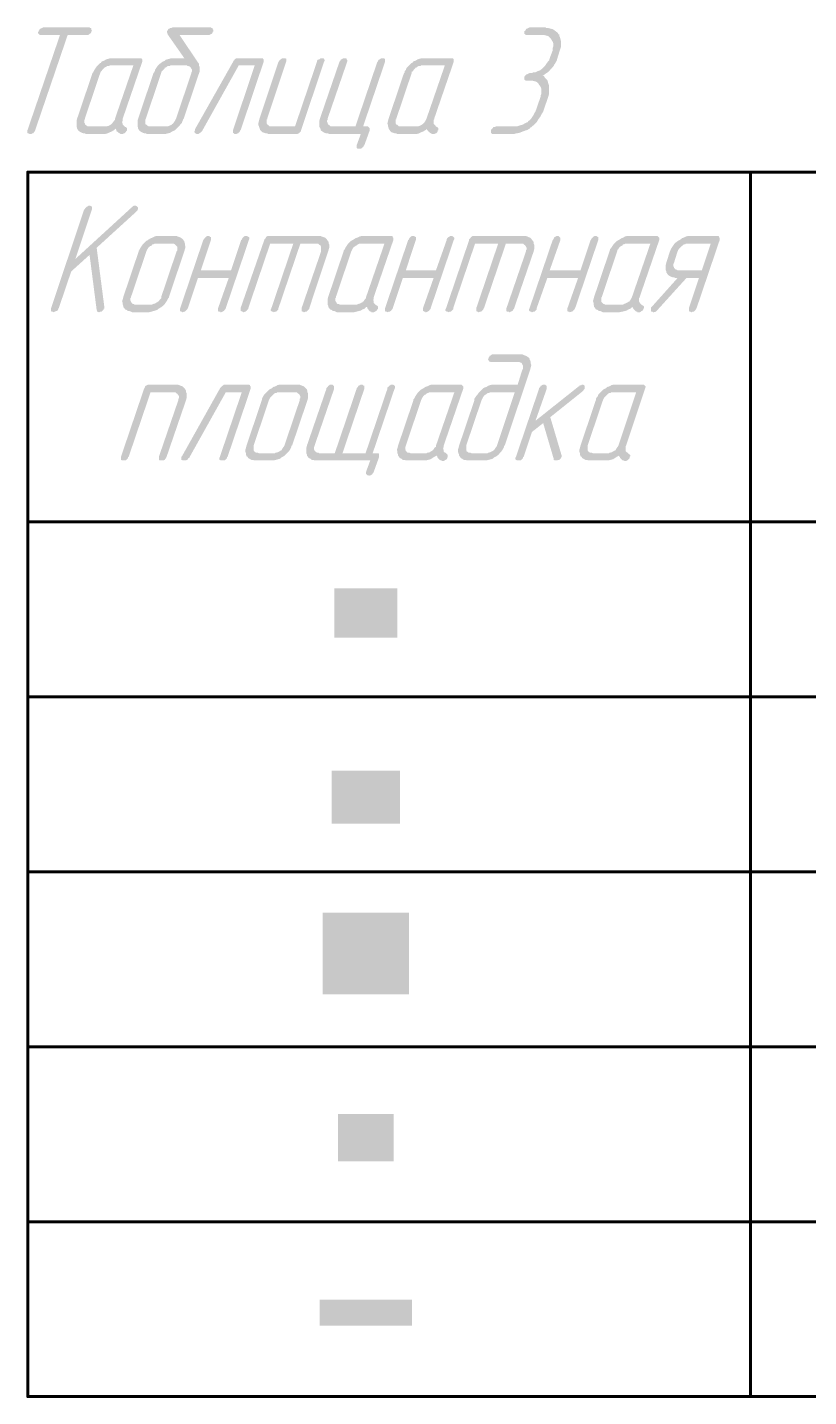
# Model space of a CAD drawing. Extents: x 260 to 1101, y 70 to 664.
# Drawn here: x 658.3 to 691.8, y 256.5 to 315.2 of the extents above; entities that cross this region are included whole.
import ezdxf

# ---------------------------------------------------------------- set-up
doc = ezdxf.new("R2010")
doc.units = 0
doc.header["$MEASUREMENT"] = 0
doc.layers.add('PDF _Геометрия', color=7, linetype='CONTINUOUS')
doc.layers.add('PDF _Сплошная заливка', color=7, linetype='CONTINUOUS')

msp = doc.modelspace()

# ---------------------------------------------------------------- hatches: boundary and pattern name
at = {"layer": 'PDF _Сплошная заливка', "transparency": 33554559}
for points in [[(660.971, 315.196), (660.996, 315.196), (661.022, 315.17), (661.022, 315.145), (661.022, 315.119), (661.047, 315.094), (661.022, 315.043), (661.022, 315.043), (661.022, 315.018), (660.996, 314.967), (660.946, 314.942), (660.946, 314.942), (660.92, 314.916), (660.87, 314.891), (660.819, 314.891), (660.006, 314.891), (658.61, 310.801), (658.61, 310.801), (658.584, 310.751), (658.559, 310.725), (658.533, 310.674), (658.508, 310.674), (658.483, 310.674), (658.457, 310.649), (658.407, 310.649), (658.381, 310.649), (658.381, 310.649), (658.33, 310.674), (658.305, 310.674), (658.28, 310.7), (658.28, 310.725), (658.28, 310.751), (658.28, 310.801), (659.676, 314.891), (658.838, 314.891), (658.813, 314.891), (658.787, 314.916), (658.762, 314.942), (658.762, 314.942), (658.737, 314.967), (658.737, 315.018), (658.762, 315.043), (658.762, 315.069), (658.762, 315.069), (658.787, 315.094), (658.813, 315.145), (658.838, 315.17), (658.864, 315.17), (658.914, 315.196), (658.965, 315.221), (660.946, 315.221)], [(680.522, 315.196), (680.598, 315.196), (680.7, 315.17), (680.802, 315.145), (680.878, 315.094), (680.979, 315.018), (681.03, 314.967), (681.055, 314.916), (681.081, 314.916), (681.081, 314.865), (681.106, 314.815), (681.132, 314.738), (681.157, 314.637), (681.157, 314.51), (681.157, 314.383), (681.132, 314.307), (681.106, 314.23), (681.005, 313.9), (680.979, 313.799), (680.954, 313.748), (680.903, 313.672), (680.903, 313.672), (680.903, 313.646), (680.878, 313.646), (680.878, 313.621), (680.827, 313.545), (680.776, 313.494), (680.751, 313.468), (680.751, 313.443), (680.7, 313.418), (680.675, 313.367), (680.624, 313.316), (680.548, 313.265), (680.471, 313.214), (680.37, 313.138), (680.395, 313.138), (680.421, 313.138), (680.446, 313.113), (680.471, 313.062), (680.522, 313.011), (680.573, 312.96), (680.598, 312.884), (680.624, 312.783), (680.624, 312.783), (680.649, 312.757), (680.649, 312.706), (680.649, 312.63), (680.649, 312.554), (680.649, 312.478), (680.649, 312.376), (680.624, 312.275), (680.395, 311.614), (680.395, 311.614), (680.395, 311.614), (680.37, 311.589), (680.37, 311.563), (680.319, 311.487), (680.268, 311.386), (680.192, 311.284), (680.116, 311.157), (679.989, 311.03), (679.862, 310.928), (679.862, 310.928), (679.837, 310.928), (679.837, 310.903), (679.811, 310.878), (679.761, 310.852), (679.735, 310.827), (679.634, 310.801), (679.507, 310.751), (679.38, 310.7), (679.227, 310.674), (679.151, 310.649), (679.075, 310.649), (678.262, 310.649), (678.212, 310.649), (678.186, 310.674), (678.161, 310.7), (678.161, 310.7), (678.161, 310.725), (678.161, 310.776), (678.161, 310.801), (678.161, 310.827), (678.161, 310.827), (678.186, 310.852), (678.237, 310.903), (678.237, 310.928), (678.262, 310.954), (678.313, 310.954), (678.389, 310.979), (679.227, 310.979), (679.278, 310.979), (679.354, 311.005), (679.43, 311.03), (679.532, 311.055), (679.608, 311.106), (679.71, 311.157), (679.735, 311.157), (679.761, 311.208), (679.811, 311.233), (679.862, 311.284), (679.913, 311.36), (679.964, 311.436), (680.014, 311.538), (680.065, 311.614), (680.294, 312.275), (680.294, 312.3), (680.294, 312.325), (680.319, 312.376), (680.319, 312.427), (680.319, 312.503), (680.319, 312.579), (680.294, 312.656), (680.243, 312.732), (680.243, 312.732), (680.218, 312.757), (680.192, 312.808), (680.167, 312.833), (680.116, 312.884), (680.04, 312.91), (679.938, 312.935), (679.862, 312.935), (679.684, 312.935), (679.659, 312.935), (679.608, 312.96), (679.583, 312.986), (679.583, 312.986), (679.583, 313.011), (679.583, 313.037), (679.583, 313.087), (679.583, 313.113), (679.608, 313.113), (679.608, 313.138), (679.659, 313.189), (679.684, 313.214), (679.71, 313.214), (679.761, 313.24), (679.811, 313.265), (679.837, 313.265), (679.913, 313.265), (679.964, 313.291), (680.065, 313.291), (680.141, 313.341), (680.243, 313.367), (680.345, 313.443), (680.345, 313.443), (680.37, 313.468), (680.421, 313.519), (680.471, 313.57), (680.522, 313.646), (680.573, 313.722), (680.649, 313.799), (680.675, 313.9), (680.802, 314.23), (680.802, 314.256), (680.802, 314.281), (680.802, 314.332), (680.827, 314.408), (680.827, 314.459), (680.827, 314.535), (680.802, 314.611), (680.751, 314.688), (680.751, 314.713), (680.725, 314.738), (680.7, 314.764), (680.675, 314.789), (680.624, 314.84), (680.548, 314.865), (680.446, 314.891), (680.37, 314.891), (679.684, 314.891), (679.659, 314.891), (679.634, 314.916), (679.608, 314.942), (679.583, 314.942), (679.583, 314.967), (679.583, 315.018), (679.583, 315.043), (679.583, 315.069), (679.608, 315.069), (679.634, 315.094), (679.659, 315.145), (679.684, 315.17), (679.71, 315.17), (679.761, 315.196), (679.811, 315.221), (680.497, 315.221)], [(668.36, 313.9), (668.385, 313.9), (668.385, 313.875), (668.411, 313.849), (668.411, 313.799), (668.411, 313.748), (667.42, 310.801), (667.395, 310.801), (667.395, 310.776), (667.37, 310.725), (667.319, 310.7), (667.319, 310.674), (667.293, 310.674), (667.243, 310.649), (667.192, 310.649), (667.192, 310.649), (667.167, 310.649), (667.141, 310.674), (667.09, 310.7), (667.09, 310.7), (667.09, 310.725), (667.09, 310.751), (667.09, 310.801), (668.03, 313.595), (667.344, 313.595), (665.77, 310.776), (665.77, 310.776), (665.745, 310.751), (665.719, 310.725), (665.643, 310.674), (665.618, 310.649), (665.567, 310.649), (665.567, 310.649), (665.541, 310.649), (665.491, 310.674), (665.465, 310.7), (665.465, 310.7), (665.44, 310.725), (665.44, 310.751), (665.465, 310.801), (665.465, 310.852), (667.116, 313.773), (667.116, 313.799), (667.141, 313.799), (667.167, 313.849), (667.243, 313.9), (667.268, 313.9), (667.319, 313.9), (668.334, 313.9)], [(670.924, 313.9), (670.975, 313.9), (671.001, 313.875), (671.001, 313.849), (671.026, 313.824), (671.026, 313.799), (671.001, 313.748), (670.01, 310.801), (670.01, 310.801), (670.01, 310.776), (669.985, 310.751), (669.96, 310.725), (669.934, 310.7), (669.909, 310.674), (669.858, 310.649), (669.782, 310.649), (668.614, 310.649), (668.563, 310.674), (668.512, 310.674), (668.436, 310.7), (668.36, 310.725), (668.309, 310.776), (668.258, 310.827), (668.258, 310.852), (668.233, 310.878), (668.233, 310.903), (668.208, 310.979), (668.182, 311.03), (668.182, 311.106), (668.208, 311.208), (668.233, 311.309), (669.045, 313.748), (669.071, 313.748), (669.071, 313.773), (669.096, 313.824), (669.147, 313.849), (669.147, 313.849), (669.172, 313.875), (669.223, 313.9), (669.274, 313.9), (669.274, 313.9), (669.299, 313.9), (669.325, 313.9), (669.376, 313.875), (669.376, 313.849), (669.376, 313.824), (669.376, 313.799), (669.376, 313.748), (668.563, 311.309), (668.563, 311.284), (668.538, 311.284), (668.538, 311.259), (668.538, 311.233), (668.538, 311.182), (668.538, 311.132), (668.538, 311.106), (668.563, 311.055), (668.563, 311.055), (668.588, 311.055), (668.614, 311.03), (668.639, 311.005), (668.665, 310.979), (668.715, 310.979), (668.766, 310.979), (669.756, 310.979), (670.696, 313.748), (670.696, 313.748), (670.696, 313.773), (670.721, 313.824), (670.772, 313.849), (670.797, 313.849), (670.823, 313.875), (670.848, 313.9), (670.899, 313.9)], [(673.54, 313.9), (673.565, 313.9), (673.59, 313.875), (673.616, 313.849), (673.616, 313.824), (673.616, 313.799), (673.616, 313.748), (672.676, 310.979), (672.854, 310.979), (672.88, 310.979), (672.905, 310.954), (672.93, 310.928), (672.956, 310.903), (672.956, 310.852), (672.956, 310.801), (672.727, 310.166), (672.727, 310.166), (672.702, 310.141), (672.676, 310.09), (672.626, 310.065), (672.626, 310.039), (672.6, 310.039), (672.549, 310.014), (672.499, 310.014), (672.499, 310.014), (672.473, 310.014), (672.448, 310.014), (672.422, 310.039), (672.397, 310.065), (672.397, 310.09), (672.397, 310.116), (672.397, 310.166), (672.575, 310.649), (671.204, 310.649), (671.178, 310.674), (671.102, 310.674), (671.026, 310.7), (670.975, 310.725), (670.899, 310.776), (670.848, 310.827), (670.848, 310.852), (670.848, 310.878), (670.823, 310.903), (670.797, 310.979), (670.797, 311.03), (670.797, 311.106), (670.797, 311.208), (670.823, 311.309), (671.661, 313.748), (671.661, 313.748), (671.686, 313.773), (671.711, 313.824), (671.737, 313.849), (671.762, 313.849), (671.788, 313.875), (671.838, 313.9), (671.864, 313.9), (671.889, 313.9), (671.915, 313.9), (671.94, 313.9), (671.965, 313.875), (671.965, 313.849), (671.991, 313.824), (671.991, 313.799), (671.991, 313.748), (671.153, 311.309), (671.153, 311.284), (671.153, 311.284), (671.153, 311.259), (671.127, 311.233), (671.127, 311.182), (671.153, 311.132), (671.153, 311.106), (671.178, 311.055), (671.178, 311.055), (671.178, 311.055), (671.229, 311.03), (671.254, 311.005), (671.28, 310.979), (671.331, 310.979), (671.356, 310.979), (672.346, 310.979), (673.286, 313.748), (673.311, 313.748), (673.311, 313.773), (673.337, 313.824), (673.387, 313.849), (673.387, 313.849), (673.413, 313.875), (673.464, 313.9), (673.514, 313.9), (673.514, 313.9)], [(662.926, 307.576), (662.977, 307.55), (663.002, 307.525), (663.002, 307.525), (663.028, 307.499), (663.028, 307.449), (663.002, 307.398), (663.002, 307.398), (663.002, 307.372), (662.977, 307.347), (662.952, 307.322), (661.25, 305.772), (661.58, 303.232), (661.58, 303.207), (661.58, 303.181), (661.58, 303.156), (661.555, 303.156), (661.555, 303.131), (661.53, 303.105), (661.479, 303.054), (661.479, 303.054), (661.454, 303.029), (661.403, 303.029), (661.352, 303.004), (661.276, 303.029), (661.25, 303.105), (660.946, 305.467), (660.159, 304.756), (659.625, 303.181), (659.6, 303.156), (659.6, 303.131), (659.575, 303.08), (659.524, 303.054), (659.498, 303.054), (659.473, 303.029), (659.448, 303.029), (659.397, 303.004), (659.397, 303.004), (659.371, 303.029), (659.346, 303.029), (659.295, 303.054), (659.295, 303.054), (659.295, 303.08), (659.295, 303.131), (659.295, 303.181), (660.717, 307.423), (660.743, 307.423), (660.743, 307.449), (660.768, 307.474), (660.819, 307.525), (660.819, 307.525), (660.819, 307.525), (660.87, 307.55), (660.895, 307.576), (660.946, 307.576), (660.971, 307.576), (660.971, 307.576), (661.022, 307.55), (661.047, 307.525), (661.047, 307.525), (661.047, 307.499), (661.047, 307.474), (661.047, 307.423), (660.336, 305.29), (662.748, 307.499), (662.748, 307.525), (662.774, 307.525), (662.799, 307.55), (662.85, 307.576), (662.875, 307.576)], [(667.7, 306.28), (667.725, 306.255), (667.776, 306.229), (667.776, 306.229), (667.801, 306.204), (667.801, 306.153), (667.776, 306.102), (666.786, 303.181), (666.786, 303.156), (666.76, 303.131), (666.735, 303.105), (666.709, 303.054), (666.684, 303.054), (666.659, 303.029), (666.633, 303.029), (666.583, 303.004), (666.557, 303.004), (666.557, 303.029), (666.506, 303.029), (666.456, 303.054), (666.456, 303.054), (666.456, 303.08), (666.456, 303.131), (666.456, 303.181), (666.913, 304.477), (665.592, 304.477), (665.161, 303.181), (665.135, 303.156), (665.135, 303.131), (665.11, 303.105), (665.059, 303.054), (665.059, 303.054), (665.034, 303.029), (664.983, 303.029), (664.932, 303.004), (664.932, 303.004), (664.907, 303.029), (664.881, 303.029), (664.83, 303.054), (664.83, 303.054), (664.83, 303.08), (664.83, 303.131), (664.83, 303.181), (665.821, 306.102), (665.821, 306.102), (665.846, 306.128), (665.872, 306.179), (665.922, 306.229), (665.922, 306.229), (665.948, 306.255), (665.999, 306.28), (666.049, 306.28), (666.049, 306.28), (666.075, 306.28), (666.1, 306.255), (666.125, 306.229), (666.151, 306.229), (666.151, 306.204), (666.151, 306.153), (666.151, 306.102), (665.719, 304.807), (667.014, 304.807), (667.446, 306.102), (667.471, 306.102), (667.471, 306.128), (667.497, 306.179), (667.547, 306.229), (667.547, 306.229), (667.573, 306.255), (667.624, 306.28), (667.674, 306.28), (667.674, 306.28)], [(670.848, 306.28), (670.899, 306.255), (670.975, 306.229), (671.051, 306.204), (671.102, 306.153), (671.153, 306.077), (671.153, 306.077), (671.178, 306.052), (671.204, 306.026), (671.204, 305.95), (671.229, 305.899), (671.229, 305.798), (671.204, 305.721), (671.178, 305.62), (670.366, 303.181), (670.366, 303.156), (670.34, 303.131), (670.315, 303.105), (670.264, 303.054), (670.264, 303.054), (670.239, 303.029), (670.188, 303.029), (670.137, 303.004), (670.137, 303.004), (670.112, 303.029), (670.086, 303.029), (670.036, 303.054), (670.036, 303.054), (670.036, 303.08), (670.036, 303.131), (670.036, 303.181), (670.874, 305.62), (670.874, 305.62), (670.874, 305.645), (670.874, 305.671), (670.874, 305.696), (670.874, 305.747), (670.874, 305.772), (670.874, 305.823), (670.848, 305.848), (670.848, 305.848), (670.848, 305.874), (670.797, 305.899), (670.772, 305.925), (670.747, 305.95), (670.696, 305.95), (670.645, 305.95), (669.985, 305.95), (669.045, 303.181), (669.045, 303.156), (669.045, 303.131), (669.02, 303.105), (668.969, 303.054), (668.969, 303.054), (668.944, 303.029), (668.893, 303.029), (668.842, 303.004), (668.842, 303.004), (668.817, 303.029), (668.792, 303.029), (668.741, 303.054), (668.741, 303.054), (668.715, 303.08), (668.715, 303.131), (668.741, 303.181), (669.68, 305.95), (668.69, 305.95), (667.751, 303.181), (667.751, 303.156), (667.725, 303.131), (667.7, 303.105), (667.674, 303.054), (667.649, 303.054), (667.624, 303.029), (667.598, 303.029), (667.547, 303.004), (667.547, 303.004), (667.522, 303.029), (667.497, 303.029), (667.446, 303.054), (667.42, 303.054), (667.42, 303.08), (667.42, 303.131), (667.42, 303.181), (668.436, 306.102), (668.436, 306.102), (668.436, 306.128), (668.461, 306.153), (668.487, 306.179), (668.512, 306.229), (668.538, 306.255), (668.588, 306.28), (668.639, 306.28), (670.797, 306.28)], [(676.485, 306.28), (676.536, 306.255), (676.561, 306.229), (676.561, 306.229), (676.587, 306.204), (676.587, 306.153), (676.561, 306.102), (675.571, 303.181), (675.571, 303.156), (675.546, 303.131), (675.52, 303.105), (675.495, 303.054), (675.469, 303.054), (675.444, 303.029), (675.419, 303.029), (675.368, 303.004), (675.342, 303.004), (675.342, 303.029), (675.292, 303.029), (675.266, 303.054), (675.241, 303.054), (675.241, 303.08), (675.241, 303.131), (675.241, 303.181), (675.698, 304.477), (674.378, 304.477), (673.946, 303.181), (673.946, 303.156), (673.921, 303.131), (673.895, 303.105), (673.87, 303.054), (673.844, 303.054), (673.819, 303.029), (673.768, 303.029), (673.717, 303.004), (673.717, 303.004), (673.692, 303.029), (673.667, 303.029), (673.616, 303.054), (673.616, 303.054), (673.616, 303.08), (673.616, 303.131), (673.616, 303.181), (674.606, 306.102), (674.631, 306.102), (674.631, 306.128), (674.657, 306.179), (674.708, 306.229), (674.708, 306.229), (674.733, 306.255), (674.784, 306.28), (674.835, 306.28), (674.835, 306.28), (674.86, 306.28), (674.885, 306.255), (674.936, 306.229), (674.936, 306.229), (674.936, 306.204), (674.936, 306.153), (674.936, 306.102), (674.505, 304.807), (675.799, 304.807), (676.257, 306.102), (676.257, 306.102), (676.257, 306.128), (676.282, 306.179), (676.333, 306.229), (676.333, 306.229), (676.383, 306.255), (676.409, 306.28), (676.46, 306.28)], [(679.634, 306.28), (679.71, 306.255), (679.761, 306.229), (679.837, 306.204), (679.887, 306.153), (679.938, 306.077), (679.964, 306.077), (679.964, 306.052), (679.989, 306.026), (679.989, 305.95), (680.014, 305.899), (680.014, 305.798), (680.014, 305.721), (679.989, 305.62), (679.151, 303.181), (679.151, 303.156), (679.126, 303.131), (679.1, 303.105), (679.075, 303.054), (679.05, 303.054), (679.024, 303.029), (678.999, 303.029), (678.948, 303.004), (678.923, 303.004), (678.923, 303.029), (678.872, 303.029), (678.821, 303.054), (678.821, 303.054), (678.821, 303.08), (678.821, 303.131), (678.821, 303.181), (679.659, 305.62), (679.659, 305.62), (679.659, 305.645), (679.659, 305.671), (679.684, 305.696), (679.684, 305.747), (679.684, 305.772), (679.659, 305.823), (679.634, 305.848), (679.634, 305.848), (679.634, 305.874), (679.583, 305.899), (679.557, 305.925), (679.532, 305.95), (679.481, 305.95), (679.43, 305.95), (678.796, 305.95), (677.856, 303.181), (677.831, 303.156), (677.831, 303.131), (677.805, 303.105), (677.755, 303.054), (677.755, 303.054), (677.729, 303.029), (677.678, 303.029), (677.628, 303.004), (677.628, 303.004), (677.602, 303.029), (677.577, 303.029), (677.526, 303.054), (677.526, 303.054), (677.526, 303.08), (677.526, 303.131), (677.526, 303.181), (678.466, 305.95), (677.475, 305.95), (676.536, 303.181), (676.536, 303.156), (676.536, 303.131), (676.51, 303.105), (676.46, 303.054), (676.46, 303.054), (676.434, 303.029), (676.383, 303.029), (676.333, 303.004), (676.333, 303.004), (676.307, 303.029), (676.282, 303.029), (676.231, 303.054), (676.231, 303.054), (676.206, 303.08), (676.206, 303.131), (676.231, 303.181), (677.221, 306.102), (677.221, 306.102), (677.221, 306.128), (677.247, 306.153), (677.272, 306.179), (677.298, 306.229), (677.348, 306.255), (677.374, 306.28), (677.45, 306.28), (679.608, 306.28)], [(682.68, 306.28), (682.706, 306.255), (682.757, 306.229), (682.757, 306.229), (682.757, 306.204), (682.757, 306.153), (682.757, 306.102), (681.766, 303.181), (681.741, 303.156), (681.741, 303.131), (681.716, 303.105), (681.665, 303.054), (681.665, 303.054), (681.639, 303.029), (681.589, 303.029), (681.538, 303.004), (681.538, 303.004), (681.512, 303.029), (681.487, 303.029), (681.436, 303.054), (681.436, 303.054), (681.436, 303.08), (681.436, 303.131), (681.436, 303.181), (681.893, 304.477), (680.573, 304.477), (680.116, 303.181), (680.116, 303.156), (680.116, 303.131), (680.091, 303.105), (680.04, 303.054), (680.04, 303.054), (680.014, 303.029), (679.964, 303.029), (679.913, 303.004), (679.913, 303.004), (679.887, 303.029), (679.862, 303.029), (679.811, 303.054), (679.811, 303.054), (679.786, 303.08), (679.786, 303.131), (679.811, 303.181), (680.802, 306.102), (680.802, 306.102), (680.827, 306.128), (680.852, 306.179), (680.878, 306.229), (680.903, 306.229), (680.928, 306.255), (680.979, 306.28), (681.005, 306.28), (681.03, 306.28), (681.055, 306.28), (681.081, 306.255), (681.106, 306.229), (681.106, 306.229), (681.132, 306.204), (681.132, 306.153), (681.132, 306.102), (680.675, 304.807), (681.995, 304.807), (682.427, 306.102), (682.452, 306.102), (682.452, 306.128), (682.477, 306.179), (682.528, 306.229), (682.528, 306.229), (682.554, 306.255), (682.604, 306.28), (682.655, 306.28), (682.655, 306.28)], [(664.729, 299.905), (664.805, 299.879), (664.856, 299.854), (664.932, 299.829), (664.983, 299.778), (665.034, 299.727), (665.059, 299.702), (665.059, 299.676), (665.084, 299.651), (665.084, 299.575), (665.11, 299.524), (665.11, 299.448), (665.11, 299.346), (665.084, 299.244), (664.247, 296.806), (664.247, 296.806), (664.221, 296.755), (664.196, 296.73), (664.17, 296.679), (664.145, 296.679), (664.12, 296.654), (664.094, 296.654), (664.043, 296.654), (664.018, 296.654), (664.018, 296.654), (663.967, 296.654), (663.916, 296.679), (663.916, 296.679), (663.916, 296.704), (663.916, 296.755), (663.916, 296.806), (664.754, 299.244), (664.754, 299.244), (664.754, 299.27), (664.754, 299.295), (664.78, 299.321), (664.78, 299.371), (664.78, 299.397), (664.754, 299.448), (664.729, 299.473), (664.729, 299.498), (664.729, 299.498), (664.678, 299.524), (664.653, 299.549), (664.627, 299.575), (664.577, 299.575), (664.526, 299.575), (663.561, 299.575), (662.621, 296.806), (662.596, 296.806), (662.596, 296.755), (662.571, 296.73), (662.52, 296.679), (662.52, 296.679), (662.495, 296.654), (662.444, 296.654), (662.393, 296.654), (662.393, 296.654), (662.368, 296.654), (662.342, 296.654), (662.291, 296.679), (662.291, 296.679), (662.291, 296.704), (662.291, 296.755), (662.291, 296.806), (663.282, 299.727), (663.282, 299.752), (663.307, 299.752), (663.307, 299.778), (663.332, 299.829), (663.358, 299.854), (663.409, 299.879), (663.459, 299.905), (663.51, 299.905), (664.704, 299.905)], [(667.776, 299.905), (667.827, 299.879), (667.827, 299.854), (667.852, 299.829), (667.852, 299.803), (667.852, 299.727), (666.862, 296.806), (666.836, 296.806), (666.836, 296.755), (666.811, 296.73), (666.76, 296.679), (666.76, 296.679), (666.735, 296.654), (666.684, 296.654), (666.633, 296.654), (666.633, 296.654), (666.608, 296.654), (666.583, 296.654), (666.532, 296.679), (666.532, 296.679), (666.506, 296.704), (666.506, 296.755), (666.532, 296.806), (667.471, 299.575), (666.786, 299.575), (665.211, 296.755), (665.211, 296.755), (665.186, 296.755), (665.161, 296.704), (665.084, 296.654), (665.059, 296.654), (665.008, 296.654), (665.008, 296.654), (664.983, 296.654), (664.932, 296.654), (664.907, 296.679), (664.881, 296.679), (664.881, 296.704), (664.881, 296.755), (664.881, 296.806), (664.907, 296.831), (666.557, 299.778), (666.557, 299.778), (666.583, 299.803), (666.608, 299.829), (666.684, 299.879), (666.709, 299.905), (666.76, 299.905), (667.751, 299.905)], [(673.946, 299.905), (673.997, 299.879), (674.022, 299.854), (674.022, 299.854), (674.048, 299.829), (674.048, 299.778), (674.022, 299.727), (673.083, 296.958), (673.286, 296.958), (673.311, 296.958), (673.337, 296.958), (673.362, 296.933), (673.362, 296.908), (673.362, 296.857), (673.362, 296.806), (673.133, 296.171), (673.133, 296.171), (673.108, 296.12), (673.083, 296.095), (673.057, 296.044), (673.032, 296.044), (673.006, 296.019), (672.981, 296.019), (672.93, 295.993), (672.93, 295.993), (672.905, 296.019), (672.854, 296.019), (672.829, 296.044), (672.829, 296.044), (672.803, 296.069), (672.803, 296.12), (672.803, 296.171), (672.981, 296.654), (670.645, 296.654), (670.594, 296.654), (670.544, 296.679), (670.467, 296.679), (670.417, 296.73), (670.34, 296.755), (670.29, 296.831), (670.29, 296.831), (670.264, 296.857), (670.264, 296.908), (670.239, 296.958), (670.239, 297.035), (670.239, 297.111), (670.239, 297.187), (670.264, 297.289), (671.102, 299.727), (671.102, 299.752), (671.127, 299.778), (671.153, 299.803), (671.178, 299.854), (671.204, 299.854), (671.229, 299.879), (671.254, 299.905), (671.305, 299.905), (671.331, 299.905), (671.356, 299.905), (671.381, 299.879), (671.407, 299.854), (671.407, 299.854), (671.432, 299.829), (671.432, 299.778), (671.432, 299.727), (670.594, 297.289), (670.594, 297.289), (670.594, 297.263), (670.569, 297.238), (670.569, 297.212), (670.569, 297.187), (670.569, 297.136), (670.594, 297.085), (670.594, 297.06), (670.62, 297.06), (670.62, 297.035), (670.67, 297.009), (670.696, 296.984), (670.721, 296.984), (670.772, 296.984), (670.797, 296.958), (671.458, 296.958), (672.397, 299.727), (672.397, 299.752), (672.422, 299.778), (672.448, 299.803), (672.473, 299.854), (672.499, 299.854), (672.524, 299.879), (672.575, 299.905), (672.626, 299.905), (672.626, 299.905), (672.651, 299.905), (672.676, 299.879), (672.702, 299.854), (672.727, 299.854), (672.727, 299.829), (672.727, 299.778), (672.727, 299.727), (671.788, 296.958), (672.778, 296.958), (673.717, 299.727), (673.717, 299.752), (673.717, 299.778), (673.743, 299.803), (673.794, 299.854), (673.794, 299.854), (673.844, 299.879), (673.87, 299.905), (673.921, 299.905)], [(682.096, 299.905), (682.147, 299.879), (682.173, 299.854), (682.173, 299.854), (682.173, 299.829), (682.173, 299.778), (682.173, 299.727), (682.173, 299.727), (682.147, 299.702), (682.122, 299.651), (682.096, 299.625), (680.7, 298.508), (681.182, 296.882), (681.182, 296.806), (681.182, 296.806), (681.157, 296.755), (681.132, 296.73), (681.081, 296.679), (681.081, 296.679), (681.03, 296.679), (681.005, 296.654), (680.954, 296.654), (680.928, 296.654), (680.878, 296.654), (680.878, 296.654), (680.878, 296.679), (680.852, 296.679), (680.852, 296.704), (680.395, 298.254), (679.913, 297.873), (679.557, 296.806), (679.532, 296.806), (679.532, 296.755), (679.507, 296.73), (679.456, 296.679), (679.456, 296.679), (679.43, 296.654), (679.38, 296.654), (679.329, 296.654), (679.329, 296.654), (679.303, 296.654), (679.278, 296.654), (679.227, 296.679), (679.227, 296.679), (679.202, 296.704), (679.202, 296.755), (679.227, 296.806), (680.218, 299.727), (680.218, 299.752), (680.243, 299.778), (680.268, 299.803), (680.294, 299.854), (680.319, 299.854), (680.345, 299.879), (680.395, 299.905), (680.421, 299.905), (680.446, 299.905), (680.471, 299.905), (680.497, 299.879), (680.522, 299.854), (680.548, 299.854), (680.548, 299.829), (680.548, 299.778), (680.548, 299.727), (680.065, 298.355), (681.919, 299.829), (681.944, 299.829), (681.944, 299.854), (681.97, 299.879), (682.02, 299.879), (682.071, 299.905)]]:
    msp.add_hatch(color=256, dxfattribs=at).paths.add_polyline_path(points)
h = msp.add_hatch(color=256, dxfattribs=at)
h.paths.add_polyline_path([(665.11, 313.595), (664.424, 313.595), (664.399, 313.57), (664.373, 313.57), (664.323, 313.57), (664.272, 313.545), (664.247, 313.519), (664.196, 313.494), (664.17, 313.494), (664.17, 313.468), (664.145, 313.443), (664.12, 313.418), (664.043, 313.341), (664.018, 313.316), (664.018, 313.265), (663.358, 311.309), (663.358, 311.284), (663.332, 311.284), (663.332, 311.259), (663.332, 311.233), (663.332, 311.182), (663.332, 311.132), (663.332, 311.106), (663.358, 311.055), (663.358, 311.055), (663.383, 311.055), (663.409, 311.03), (663.434, 311.005), (663.485, 310.979), (663.51, 310.979), (663.561, 310.979), (664.247, 310.979), (664.272, 310.979), (664.297, 310.979), (664.373, 311.005), (664.424, 311.03), (664.475, 311.055), (664.475, 311.081), (664.5, 311.081), (664.526, 311.106), (664.551, 311.132), (664.602, 311.208), (664.627, 311.259), (664.653, 311.309), (665.313, 313.265), (665.313, 313.265), (665.313, 313.291), (665.313, 313.291), (665.338, 313.341), (665.338, 313.367), (665.338, 313.418), (665.313, 313.443), (665.288, 313.494), (665.288, 313.494), (665.288, 313.494), (665.237, 313.545), (665.211, 313.545), (665.186, 313.57), (665.135, 313.57)], flags=0)
h.paths.add_polyline_path([(666.176, 315.196), (666.202, 315.196), (666.227, 315.17), (666.227, 315.145), (666.252, 315.119), (666.252, 315.094), (666.252, 315.043), (666.227, 315.043), (666.227, 315.018), (666.202, 314.967), (666.176, 314.942), (666.151, 314.942), (666.125, 314.916), (666.075, 314.891), (666.024, 314.891), (664.805, 314.891), (665.592, 313.722), (665.592, 313.722), (665.618, 313.697), (665.618, 313.697), (665.618, 313.672), (665.643, 313.646), (665.643, 313.57), (665.668, 313.519), (665.668, 313.443), (665.668, 313.341), (665.643, 313.265), (664.983, 311.309), (664.958, 311.284), (664.958, 311.259), (664.932, 311.208), (664.907, 311.132), (664.856, 311.081), (664.805, 311.005), (664.729, 310.928), (664.627, 310.827), (664.627, 310.827), (664.577, 310.801), (664.526, 310.776), (664.475, 310.751), (664.399, 310.7), (664.297, 310.674), (664.196, 310.649), (664.094, 310.649), (663.409, 310.649), (663.358, 310.674), (663.307, 310.674), (663.231, 310.7), (663.18, 310.725), (663.104, 310.776), (663.053, 310.827), (663.053, 310.852), (663.028, 310.878), (663.028, 310.928), (663.002, 310.979), (663.002, 311.03), (663.002, 311.106), (663.002, 311.208), (663.028, 311.309), (663.688, 313.265), (663.688, 313.265), (663.713, 313.291), (663.739, 313.341), (663.764, 313.418), (663.815, 313.494), (663.866, 313.57), (663.942, 313.646), (664.043, 313.722), (664.043, 313.722), (664.069, 313.748), (664.145, 313.773), (664.196, 313.824), (664.272, 313.849), (664.373, 313.875), (664.45, 313.9), (664.551, 313.9), (665.008, 313.9), (664.297, 314.916), (664.272, 314.992), (664.272, 315.018), (664.272, 315.018), (664.272, 315.043), (664.272, 315.069), (664.297, 315.094), (664.297, 315.094), (664.323, 315.145), (664.348, 315.17), (664.373, 315.17), (664.399, 315.196), (664.45, 315.196), (664.5, 315.221), (666.151, 315.221)], flags=0)
h = msp.add_hatch(color=256, dxfattribs=at)
h.paths.add_polyline_path([(662.825, 313.595), (661.809, 313.595), (661.784, 313.57), (661.758, 313.57), (661.707, 313.57), (661.682, 313.545), (661.631, 313.519), (661.58, 313.494), (661.58, 313.494), (661.555, 313.468), (661.53, 313.443), (661.504, 313.418), (661.454, 313.341), (661.428, 313.316), (661.403, 313.265), (660.743, 311.309), (660.743, 311.284), (660.743, 311.284), (660.717, 311.259), (660.717, 311.233), (660.717, 311.182), (660.717, 311.132), (660.743, 311.106), (660.743, 311.055), (660.768, 311.055), (660.768, 311.055), (660.793, 311.03), (660.819, 311.005), (660.87, 310.979), (660.895, 310.979), (660.946, 310.979), (661.631, 310.979), (661.657, 310.979), (661.682, 310.979), (661.784, 311.005), (661.809, 311.03), (661.86, 311.055), (661.885, 311.081), (661.885, 311.081), (661.911, 311.106), (661.936, 311.132), (661.987, 311.208), (662.037, 311.259), (662.037, 311.309)], flags=0)
h.paths.add_polyline_path([(663.155, 313.9), (663.18, 313.9), (663.18, 313.875), (663.205, 313.849), (663.205, 313.799), (663.205, 313.748), (662.368, 311.309), (662.368, 311.284), (662.368, 311.284), (662.368, 311.259), (662.368, 311.233), (662.342, 311.157), (662.368, 311.081), (662.368, 311.081), (662.368, 311.081), (662.368, 311.055), (662.418, 311.005), (662.444, 310.979), (662.469, 310.954), (662.469, 310.954), (662.495, 310.954), (662.52, 310.928), (662.545, 310.903), (662.545, 310.878), (662.545, 310.852), (662.545, 310.801), (662.545, 310.801), (662.52, 310.776), (662.495, 310.725), (662.444, 310.674), (662.444, 310.674), (662.418, 310.674), (662.368, 310.649), (662.317, 310.649), (662.266, 310.649), (662.266, 310.649), (662.241, 310.674), (662.19, 310.7), (662.139, 310.751), (662.139, 310.751), (662.114, 310.751), (662.114, 310.776), (662.088, 310.801), (662.088, 310.827), (662.063, 310.878), (662.037, 310.852), (662.012, 310.827), (661.961, 310.801), (661.885, 310.751), (661.809, 310.725), (661.707, 310.674), (661.606, 310.649), (661.504, 310.649), (660.793, 310.649), (660.743, 310.674), (660.692, 310.674), (660.616, 310.7), (660.565, 310.725), (660.489, 310.776), (660.438, 310.827), (660.438, 310.852), (660.412, 310.878), (660.412, 310.903), (660.387, 310.979), (660.387, 311.03), (660.387, 311.106), (660.387, 311.208), (660.412, 311.309), (661.073, 313.265), (661.073, 313.265), (661.098, 313.291), (661.123, 313.341), (661.149, 313.392), (661.2, 313.468), (661.25, 313.545), (661.327, 313.621), (661.403, 313.697), (661.428, 313.697), (661.454, 313.748), (661.504, 313.773), (661.58, 313.799), (661.657, 313.849), (661.758, 313.875), (661.834, 313.9), (661.961, 313.9), (663.104, 313.9)], flags=0)
h = msp.add_hatch(color=256, dxfattribs=at)
h.paths.add_polyline_path([(676.18, 313.595), (675.165, 313.595), (675.139, 313.57), (675.114, 313.57), (675.063, 313.57), (675.012, 313.545), (674.987, 313.519), (674.936, 313.494), (674.911, 313.494), (674.911, 313.468), (674.885, 313.443), (674.86, 313.418), (674.809, 313.341), (674.758, 313.316), (674.758, 313.265), (674.098, 311.309), (674.098, 311.284), (674.073, 311.284), (674.073, 311.259), (674.073, 311.233), (674.073, 311.182), (674.073, 311.132), (674.073, 311.106), (674.098, 311.055), (674.098, 311.055), (674.124, 311.055), (674.149, 311.03), (674.174, 311.005), (674.2, 310.979), (674.251, 310.979), (674.301, 310.979), (674.987, 310.979), (675.012, 310.979), (675.038, 310.979), (675.114, 311.005), (675.165, 311.03), (675.215, 311.055), (675.215, 311.081), (675.241, 311.081), (675.266, 311.106), (675.292, 311.132), (675.342, 311.208), (675.368, 311.259), (675.393, 311.309)], flags=0)
h.paths.add_polyline_path([(676.485, 313.9), (676.51, 313.9), (676.536, 313.875), (676.561, 313.849), (676.561, 313.799), (676.561, 313.748), (675.723, 311.309), (675.723, 311.284), (675.723, 311.284), (675.698, 311.259), (675.698, 311.233), (675.698, 311.157), (675.698, 311.081), (675.698, 311.081), (675.723, 311.081), (675.723, 311.055), (675.774, 311.005), (675.799, 310.979), (675.825, 310.954), (675.825, 310.954), (675.85, 310.954), (675.876, 310.928), (675.901, 310.903), (675.901, 310.878), (675.901, 310.852), (675.901, 310.801), (675.876, 310.801), (675.876, 310.776), (675.85, 310.725), (675.799, 310.674), (675.799, 310.674), (675.774, 310.674), (675.723, 310.649), (675.673, 310.649), (675.622, 310.649), (675.622, 310.649), (675.596, 310.674), (675.546, 310.7), (675.495, 310.751), (675.495, 310.751), (675.469, 310.751), (675.469, 310.776), (675.444, 310.801), (675.419, 310.827), (675.419, 310.878), (675.393, 310.852), (675.368, 310.827), (675.317, 310.801), (675.241, 310.751), (675.165, 310.725), (675.063, 310.674), (674.962, 310.649), (674.835, 310.649), (674.149, 310.649), (674.098, 310.674), (674.048, 310.674), (673.971, 310.7), (673.895, 310.725), (673.844, 310.776), (673.794, 310.827), (673.794, 310.852), (673.768, 310.878), (673.768, 310.903), (673.743, 310.979), (673.743, 311.03), (673.717, 311.106), (673.743, 311.208), (673.768, 311.309), (674.428, 313.265), (674.428, 313.265), (674.454, 313.291), (674.454, 313.341), (674.505, 313.392), (674.53, 313.468), (674.606, 313.545), (674.682, 313.621), (674.758, 313.697), (674.784, 313.697), (674.809, 313.748), (674.86, 313.773), (674.936, 313.799), (675.012, 313.849), (675.089, 313.875), (675.19, 313.9), (675.292, 313.9), (676.46, 313.9)], flags=0)
h = msp.add_hatch(color=256, dxfattribs=at)
h.paths.add_polyline_path([(664.475, 305.95), (663.789, 305.95), (663.764, 305.95), (663.739, 305.95), (663.688, 305.925), (663.637, 305.925), (663.612, 305.874), (663.561, 305.848), (663.536, 305.848), (663.536, 305.823), (663.51, 305.823), (663.485, 305.798), (663.434, 305.721), (663.409, 305.671), (663.383, 305.62), (662.723, 303.664), (662.723, 303.664), (662.723, 303.639), (662.698, 303.613), (662.698, 303.588), (662.698, 303.537), (662.698, 303.512), (662.723, 303.461), (662.723, 303.435), (662.748, 303.435), (662.748, 303.41), (662.774, 303.385), (662.799, 303.359), (662.85, 303.359), (662.875, 303.334), (662.926, 303.334), (663.612, 303.334), (663.637, 303.334), (663.663, 303.359), (663.764, 303.385), (663.789, 303.41), (663.84, 303.435), (663.84, 303.435), (663.866, 303.461), (663.891, 303.461), (663.916, 303.486), (663.967, 303.562), (664.018, 303.613), (664.018, 303.664), (664.678, 305.62), (664.678, 305.62), (664.704, 305.645), (664.704, 305.671), (664.704, 305.696), (664.704, 305.747), (664.704, 305.772), (664.704, 305.823), (664.678, 305.848), (664.678, 305.848), (664.653, 305.874), (664.627, 305.899), (664.602, 305.925), (664.551, 305.95), (664.526, 305.95)], flags=0)
h.paths.add_polyline_path([(664.678, 306.28), (664.729, 306.255), (664.805, 306.229), (664.856, 306.204), (664.932, 306.153), (664.983, 306.077), (664.983, 306.077), (665.008, 306.052), (665.008, 306.026), (665.034, 305.95), (665.034, 305.899), (665.059, 305.798), (665.034, 305.721), (665.008, 305.62), (664.348, 303.664), (664.348, 303.639), (664.323, 303.613), (664.297, 303.562), (664.272, 303.512), (664.221, 303.435), (664.17, 303.359), (664.094, 303.283), (663.993, 303.207), (663.993, 303.207), (663.942, 303.181), (663.891, 303.156), (663.84, 303.105), (663.764, 303.08), (663.663, 303.054), (663.586, 303.029), (663.485, 303.004), (662.774, 303.004), (662.723, 303.029), (662.672, 303.054), (662.596, 303.054), (662.545, 303.105), (662.469, 303.131), (662.418, 303.207), (662.418, 303.207), (662.393, 303.232), (662.393, 303.283), (662.368, 303.334), (662.368, 303.41), (662.342, 303.486), (662.368, 303.562), (662.393, 303.664), (663.053, 305.62), (663.053, 305.645), (663.079, 305.671), (663.104, 305.721), (663.129, 305.772), (663.18, 305.848), (663.231, 305.925), (663.307, 306.001), (663.383, 306.077), (663.409, 306.077), (663.434, 306.102), (663.485, 306.128), (663.561, 306.179), (663.637, 306.204), (663.739, 306.255), (663.815, 306.28), (663.916, 306.28), (664.627, 306.28)], flags=0)
h = msp.add_hatch(color=256, dxfattribs=at)
h.paths.add_polyline_path([(673.59, 305.95), (672.575, 305.95), (672.549, 305.95), (672.524, 305.95), (672.473, 305.925), (672.448, 305.925), (672.397, 305.874), (672.346, 305.848), (672.346, 305.848), (672.321, 305.823), (672.295, 305.823), (672.27, 305.798), (672.219, 305.721), (672.194, 305.671), (672.169, 305.62), (671.508, 303.664), (671.508, 303.664), (671.508, 303.639), (671.483, 303.613), (671.483, 303.588), (671.483, 303.537), (671.483, 303.512), (671.508, 303.461), (671.508, 303.435), (671.534, 303.435), (671.534, 303.41), (671.559, 303.385), (671.585, 303.359), (671.635, 303.359), (671.686, 303.334), (671.711, 303.334), (672.397, 303.334), (672.422, 303.334), (672.448, 303.359), (672.549, 303.385), (672.6, 303.41), (672.626, 303.435), (672.651, 303.435), (672.651, 303.461), (672.676, 303.461), (672.702, 303.486), (672.753, 303.562), (672.803, 303.613), (672.803, 303.664)], flags=0)
h.paths.add_polyline_path([(673.921, 306.28), (673.946, 306.255), (673.946, 306.229), (673.971, 306.204), (673.971, 306.153), (673.971, 306.102), (673.133, 303.664), (673.133, 303.664), (673.133, 303.639), (673.133, 303.613), (673.133, 303.588), (673.108, 303.537), (673.133, 303.461), (673.133, 303.461), (673.133, 303.435), (673.133, 303.41), (673.184, 303.359), (673.21, 303.334), (673.235, 303.308), (673.26, 303.308), (673.26, 303.308), (673.286, 303.283), (673.311, 303.258), (673.311, 303.232), (673.311, 303.207), (673.311, 303.181), (673.311, 303.156), (673.286, 303.131), (673.26, 303.08), (673.21, 303.054), (673.21, 303.054), (673.184, 303.029), (673.133, 303.004), (673.083, 303.004), (673.032, 303.004), (673.032, 303.029), (673.006, 303.029), (672.956, 303.054), (672.905, 303.105), (672.905, 303.105), (672.905, 303.131), (672.88, 303.156), (672.854, 303.156), (672.854, 303.207), (672.829, 303.232), (672.803, 303.232), (672.778, 303.207), (672.727, 303.156), (672.651, 303.131), (672.575, 303.08), (672.473, 303.054), (672.372, 303.029), (672.27, 303.004), (671.559, 303.004), (671.508, 303.029), (671.458, 303.054), (671.381, 303.054), (671.331, 303.105), (671.254, 303.131), (671.204, 303.207), (671.204, 303.207), (671.178, 303.232), (671.178, 303.283), (671.153, 303.334), (671.153, 303.41), (671.153, 303.486), (671.153, 303.562), (671.178, 303.664), (671.838, 305.62), (671.838, 305.645), (671.864, 305.671), (671.889, 305.721), (671.915, 305.772), (671.965, 305.848), (672.016, 305.925), (672.092, 306.001), (672.169, 306.077), (672.194, 306.077), (672.219, 306.102), (672.27, 306.128), (672.346, 306.179), (672.422, 306.204), (672.524, 306.255), (672.626, 306.28), (672.727, 306.28), (673.895, 306.28)], flags=0)
h = msp.add_hatch(color=256, dxfattribs=at)
h.paths.add_polyline_path([(684.991, 305.95), (683.975, 305.95), (683.95, 305.95), (683.925, 305.95), (683.874, 305.925), (683.823, 305.925), (683.798, 305.874), (683.747, 305.848), (683.721, 305.848), (683.721, 305.823), (683.696, 305.823), (683.671, 305.798), (683.62, 305.721), (683.569, 305.671), (683.569, 305.62), (682.909, 303.664), (682.909, 303.664), (682.884, 303.639), (682.884, 303.613), (682.884, 303.588), (682.884, 303.537), (682.884, 303.512), (682.884, 303.461), (682.909, 303.435), (682.909, 303.435), (682.934, 303.41), (682.96, 303.385), (682.985, 303.359), (683.011, 303.359), (683.061, 303.334), (683.112, 303.334), (683.798, 303.334), (683.823, 303.334), (683.848, 303.359), (683.925, 303.385), (683.975, 303.41), (684.026, 303.435), (684.026, 303.435), (684.052, 303.461), (684.077, 303.461), (684.102, 303.486), (684.153, 303.562), (684.179, 303.613), (684.204, 303.664)], flags=0)
h.paths.add_polyline_path([(685.296, 306.28), (685.321, 306.255), (685.347, 306.229), (685.372, 306.204), (685.372, 306.153), (685.372, 306.102), (684.534, 303.664), (684.534, 303.664), (684.534, 303.639), (684.509, 303.613), (684.509, 303.588), (684.509, 303.537), (684.509, 303.461), (684.509, 303.461), (684.534, 303.435), (684.534, 303.41), (684.585, 303.359), (684.61, 303.334), (684.636, 303.308), (684.636, 303.308), (684.661, 303.308), (684.686, 303.283), (684.712, 303.258), (684.712, 303.232), (684.712, 303.207), (684.712, 303.181), (684.686, 303.156), (684.686, 303.131), (684.661, 303.08), (684.61, 303.054), (684.61, 303.054), (684.585, 303.029), (684.534, 303.004), (684.483, 303.004), (684.432, 303.004), (684.432, 303.029), (684.407, 303.029), (684.356, 303.054), (684.305, 303.105), (684.305, 303.105), (684.28, 303.131), (684.28, 303.156), (684.255, 303.156), (684.229, 303.207), (684.229, 303.232), (684.204, 303.232), (684.179, 303.207), (684.128, 303.156), (684.052, 303.131), (683.975, 303.08), (683.874, 303.054), (683.772, 303.029), (683.645, 303.004), (682.96, 303.004), (682.909, 303.029), (682.858, 303.054), (682.782, 303.054), (682.731, 303.105), (682.655, 303.131), (682.604, 303.207), (682.604, 303.207), (682.579, 303.232), (682.579, 303.283), (682.554, 303.334), (682.554, 303.41), (682.528, 303.486), (682.554, 303.562), (682.579, 303.664), (683.239, 305.62), (683.239, 305.645), (683.264, 305.671), (683.264, 305.721), (683.315, 305.772), (683.366, 305.848), (683.417, 305.925), (683.493, 306.001), (683.569, 306.077), (683.595, 306.077), (683.62, 306.102), (683.671, 306.128), (683.747, 306.179), (683.823, 306.204), (683.899, 306.255), (684.001, 306.28), (684.102, 306.28), (685.27, 306.28)], flags=0)
h = msp.add_hatch(color=256, dxfattribs=at)
h.paths.add_polyline_path([(687.581, 305.95), (686.591, 305.95), (686.565, 305.95), (686.514, 305.95), (686.489, 305.925), (686.438, 305.925), (686.388, 305.874), (686.337, 305.848), (686.337, 305.848), (686.311, 305.823), (686.311, 305.823), (686.286, 305.798), (686.21, 305.721), (686.184, 305.671), (686.159, 305.62), (686.007, 305.137), (686.007, 305.137), (686.007, 305.112), (685.981, 305.086), (685.981, 305.061), (685.981, 304.985), (686.007, 304.934), (686.007, 304.909), (686.032, 304.883), (686.032, 304.883), (686.058, 304.858), (686.083, 304.832), (686.134, 304.832), (686.159, 304.807), (686.21, 304.807), (687.2, 304.807)], flags=0)
h.paths.add_polyline_path([(687.911, 306.28), (687.936, 306.255), (687.936, 306.229), (687.962, 306.204), (687.962, 306.153), (687.962, 306.102), (686.972, 303.181), (686.946, 303.156), (686.946, 303.131), (686.921, 303.105), (686.87, 303.054), (686.87, 303.054), (686.845, 303.029), (686.794, 303.029), (686.743, 303.004), (686.743, 303.004), (686.718, 303.029), (686.692, 303.029), (686.642, 303.054), (686.642, 303.054), (686.642, 303.08), (686.642, 303.131), (686.642, 303.181), (687.073, 304.477), (686.54, 304.477), (685.296, 303.105), (685.22, 303.029), (685.118, 303.004), (685.118, 303.004), (685.093, 303.029), (685.042, 303.029), (685.016, 303.054), (685.016, 303.08), (685.016, 303.105), (685.016, 303.131), (685.016, 303.181), (685.016, 303.181), (685.016, 303.207), (685.042, 303.232), (685.067, 303.258), (686.159, 304.477), (686.058, 304.477), (686.007, 304.502), (685.956, 304.502), (685.88, 304.528), (685.829, 304.553), (685.753, 304.604), (685.702, 304.68), (685.702, 304.68), (685.677, 304.705), (685.677, 304.756), (685.651, 304.807), (685.651, 304.858), (685.651, 304.959), (685.651, 305.036), (685.677, 305.137), (685.829, 305.62), (685.854, 305.645), (685.854, 305.671), (685.88, 305.721), (685.905, 305.772), (685.956, 305.848), (686.007, 305.925), (686.083, 306.001), (686.184, 306.077), (686.184, 306.077), (686.235, 306.102), (686.286, 306.128), (686.337, 306.179), (686.413, 306.204), (686.514, 306.255), (686.616, 306.28), (686.718, 306.28), (687.886, 306.28)], flags=0)
h = msp.add_hatch(color=256, dxfattribs=at)
h.paths.add_polyline_path([(679.177, 299.575), (678.186, 299.575), (678.161, 299.575), (678.11, 299.575), (678.085, 299.549), (678.034, 299.549), (677.983, 299.524), (677.932, 299.473), (677.932, 299.473), (677.907, 299.473), (677.882, 299.448), (677.856, 299.422), (677.805, 299.346), (677.78, 299.295), (677.755, 299.244), (677.094, 297.289), (677.094, 297.289), (677.094, 297.263), (677.094, 297.238), (677.094, 297.212), (677.094, 297.187), (677.094, 297.136), (677.094, 297.085), (677.12, 297.06), (677.12, 297.06), (677.12, 297.035), (677.145, 297.035), (677.171, 297.009), (677.196, 296.984), (677.221, 296.984), (677.272, 296.984), (677.323, 296.958), (678.008, 296.958), (678.034, 296.984), (678.059, 296.984), (678.136, 297.009), (678.186, 297.035), (678.237, 297.06), (678.237, 297.06), (678.262, 297.085), (678.288, 297.085), (678.313, 297.136), (678.364, 297.212), (678.389, 297.238), (678.415, 297.289)], flags=0)
h.paths.add_polyline_path([(679.507, 301.2), (679.557, 301.175), (679.634, 301.149), (679.684, 301.124), (679.761, 301.073), (679.811, 301.022), (679.811, 300.997), (679.811, 300.972), (679.837, 300.946), (679.862, 300.87), (679.862, 300.819), (679.887, 300.743), (679.862, 300.641), (679.837, 300.54), (678.745, 297.289), (678.719, 297.289), (678.719, 297.238), (678.694, 297.187), (678.669, 297.136), (678.618, 297.06), (678.542, 296.984), (678.491, 296.908), (678.389, 296.831), (678.389, 296.831), (678.339, 296.806), (678.288, 296.781), (678.237, 296.73), (678.161, 296.704), (678.059, 296.679), (677.958, 296.654), (677.856, 296.654), (677.171, 296.654), (677.12, 296.654), (677.069, 296.679), (676.993, 296.679), (676.917, 296.73), (676.866, 296.755), (676.815, 296.831), (676.815, 296.831), (676.79, 296.857), (676.79, 296.908), (676.764, 296.958), (676.739, 297.035), (676.739, 297.111), (676.764, 297.187), (676.79, 297.289), (677.45, 299.244), (677.45, 299.27), (677.45, 299.295), (677.475, 299.346), (677.526, 299.422), (677.577, 299.473), (677.628, 299.549), (677.704, 299.625), (677.78, 299.702), (677.805, 299.727), (677.831, 299.752), (677.882, 299.778), (677.958, 299.803), (678.034, 299.854), (678.11, 299.879), (678.212, 299.905), (678.313, 299.905), (679.303, 299.905), (679.507, 300.565), (679.507, 300.565), (679.532, 300.565), (679.532, 300.616), (679.532, 300.641), (679.532, 300.667), (679.532, 300.718), (679.507, 300.743), (679.507, 300.794), (679.507, 300.794), (679.481, 300.794), (679.481, 300.819), (679.456, 300.845), (679.43, 300.845), (679.38, 300.87), (679.354, 300.87), (679.303, 300.87), (678.136, 300.87), (678.11, 300.895), (678.085, 300.895), (678.059, 300.921), (678.059, 300.946), (678.034, 300.972), (678.034, 300.997), (678.059, 301.048), (678.059, 301.048), (678.059, 301.073), (678.085, 301.099), (678.11, 301.149), (678.136, 301.149), (678.161, 301.175), (678.212, 301.2), (678.262, 301.2), (679.456, 301.2)], flags=0)
h = msp.add_hatch(color=256, dxfattribs=at)
h.paths.add_polyline_path([(669.756, 299.575), (669.071, 299.575), (669.045, 299.575), (668.995, 299.575), (668.969, 299.549), (668.918, 299.549), (668.868, 299.524), (668.817, 299.473), (668.817, 299.473), (668.817, 299.473), (668.792, 299.448), (668.766, 299.422), (668.69, 299.346), (668.665, 299.295), (668.639, 299.244), (667.979, 297.289), (667.979, 297.289), (667.979, 297.263), (667.979, 297.238), (667.979, 297.212), (667.979, 297.187), (667.979, 297.136), (667.979, 297.085), (668.004, 297.06), (668.004, 297.06), (668.004, 297.035), (668.055, 297.009), (668.081, 296.984), (668.106, 296.984), (668.157, 296.984), (668.208, 296.958), (668.893, 296.958), (668.918, 296.984), (668.944, 296.984), (669.02, 297.009), (669.071, 297.035), (669.122, 297.06), (669.122, 297.06), (669.147, 297.085), (669.172, 297.085), (669.198, 297.136), (669.249, 297.212), (669.274, 297.238), (669.299, 297.289), (669.96, 299.244), (669.96, 299.244), (669.96, 299.27), (669.96, 299.295), (669.985, 299.321), (669.985, 299.371), (669.985, 299.397), (669.96, 299.448), (669.934, 299.473), (669.934, 299.498), (669.934, 299.498), (669.883, 299.524), (669.858, 299.549), (669.833, 299.575), (669.782, 299.575)], flags=0)
h.paths.add_polyline_path([(669.934, 299.905), (670.01, 299.879), (670.061, 299.854), (670.137, 299.829), (670.188, 299.778), (670.239, 299.727), (670.264, 299.702), (670.264, 299.676), (670.29, 299.651), (670.29, 299.575), (670.315, 299.524), (670.315, 299.448), (670.315, 299.346), (670.29, 299.244), (669.629, 297.289), (669.604, 297.289), (669.604, 297.238), (669.579, 297.187), (669.553, 297.136), (669.502, 297.06), (669.426, 296.984), (669.35, 296.908), (669.274, 296.831), (669.249, 296.831), (669.223, 296.806), (669.172, 296.781), (669.122, 296.73), (669.02, 296.704), (668.944, 296.679), (668.842, 296.654), (668.741, 296.654), (668.055, 296.654), (668.004, 296.654), (667.954, 296.679), (667.877, 296.679), (667.801, 296.73), (667.751, 296.755), (667.7, 296.831), (667.674, 296.831), (667.674, 296.857), (667.649, 296.908), (667.649, 296.958), (667.624, 297.035), (667.624, 297.111), (667.649, 297.187), (667.674, 297.289), (668.334, 299.244), (668.334, 299.27), (668.334, 299.295), (668.36, 299.346), (668.385, 299.397), (668.436, 299.473), (668.512, 299.549), (668.588, 299.625), (668.665, 299.702), (668.665, 299.702), (668.715, 299.727), (668.766, 299.752), (668.817, 299.803), (668.918, 299.829), (668.995, 299.879), (669.096, 299.905), (669.198, 299.905), (669.909, 299.905)], flags=0)
h = msp.add_hatch(color=256, dxfattribs=at)
h.paths.add_polyline_path([(676.587, 299.575), (675.571, 299.575), (675.546, 299.575), (675.52, 299.575), (675.469, 299.549), (675.444, 299.549), (675.393, 299.524), (675.342, 299.473), (675.317, 299.473), (675.317, 299.473), (675.292, 299.448), (675.266, 299.422), (675.215, 299.346), (675.19, 299.295), (675.165, 299.244), (674.505, 297.289), (674.505, 297.289), (674.505, 297.263), (674.479, 297.238), (674.479, 297.212), (674.479, 297.187), (674.479, 297.136), (674.505, 297.085), (674.505, 297.06), (674.53, 297.06), (674.53, 297.035), (674.555, 297.009), (674.581, 296.984), (674.631, 296.984), (674.657, 296.984), (674.708, 296.958), (675.393, 296.958), (675.419, 296.984), (675.444, 296.984), (675.546, 297.009), (675.571, 297.035), (675.622, 297.06), (675.622, 297.06), (675.647, 297.085), (675.673, 297.085), (675.698, 297.136), (675.749, 297.212), (675.799, 297.238), (675.799, 297.289)], flags=0)
h.paths.add_polyline_path([(676.891, 299.905), (676.917, 299.879), (676.942, 299.854), (676.967, 299.829), (676.967, 299.803), (676.967, 299.727), (676.13, 297.289), (676.13, 297.289), (676.13, 297.263), (676.13, 297.263), (676.13, 297.238), (676.104, 297.162), (676.13, 297.085), (676.13, 297.085), (676.13, 297.06), (676.13, 297.035), (676.18, 296.984), (676.206, 296.984), (676.231, 296.958), (676.231, 296.958), (676.257, 296.933), (676.282, 296.908), (676.307, 296.908), (676.307, 296.882), (676.307, 296.831), (676.307, 296.806), (676.282, 296.781), (676.282, 296.755), (676.257, 296.704), (676.206, 296.679), (676.206, 296.679), (676.18, 296.654), (676.13, 296.628), (676.079, 296.628), (676.028, 296.654), (676.028, 296.654), (676.003, 296.654), (675.952, 296.679), (675.901, 296.73), (675.901, 296.73), (675.876, 296.755), (675.876, 296.781), (675.85, 296.806), (675.85, 296.831), (675.825, 296.857), (675.799, 296.857), (675.774, 296.831), (675.723, 296.806), (675.647, 296.755), (675.571, 296.704), (675.469, 296.679), (675.368, 296.654), (675.266, 296.654), (674.555, 296.654), (674.505, 296.654), (674.454, 296.679), (674.378, 296.679), (674.327, 296.73), (674.251, 296.755), (674.2, 296.831), (674.2, 296.831), (674.174, 296.857), (674.174, 296.908), (674.149, 296.958), (674.149, 297.035), (674.124, 297.111), (674.149, 297.187), (674.174, 297.289), (674.835, 299.244), (674.835, 299.27), (674.86, 299.295), (674.885, 299.346), (674.911, 299.397), (674.962, 299.473), (675.012, 299.549), (675.089, 299.625), (675.165, 299.702), (675.19, 299.702), (675.215, 299.727), (675.266, 299.752), (675.342, 299.803), (675.419, 299.829), (675.52, 299.879), (675.596, 299.905), (675.698, 299.905), (676.866, 299.905)], flags=0)
h = msp.add_hatch(color=256, dxfattribs=at)
h.paths.add_polyline_path([(684.382, 299.575), (683.391, 299.575), (683.366, 299.575), (683.315, 299.575), (683.29, 299.549), (683.239, 299.549), (683.188, 299.524), (683.138, 299.473), (683.138, 299.473), (683.138, 299.473), (683.112, 299.448), (683.087, 299.422), (683.011, 299.346), (682.985, 299.295), (682.96, 299.244), (682.3, 297.289), (682.3, 297.289), (682.3, 297.263), (682.3, 297.238), (682.3, 297.212), (682.3, 297.187), (682.3, 297.136), (682.3, 297.085), (682.325, 297.06), (682.325, 297.06), (682.325, 297.035), (682.376, 297.009), (682.401, 296.984), (682.427, 296.984), (682.477, 296.984), (682.528, 296.958), (683.214, 296.958), (683.239, 296.984), (683.264, 296.984), (683.341, 297.009), (683.391, 297.035), (683.442, 297.06), (683.442, 297.06), (683.468, 297.085), (683.493, 297.085), (683.518, 297.136), (683.569, 297.212), (683.595, 297.238), (683.62, 297.289)], flags=0)
h.paths.add_polyline_path([(684.712, 299.905), (684.737, 299.879), (684.763, 299.854), (684.788, 299.829), (684.788, 299.803), (684.763, 299.727), (683.95, 297.289), (683.95, 297.289), (683.925, 297.263), (683.925, 297.263), (683.925, 297.238), (683.925, 297.162), (683.925, 297.085), (683.925, 297.085), (683.925, 297.06), (683.95, 297.035), (684.001, 296.984), (684.026, 296.984), (684.052, 296.958), (684.052, 296.958), (684.052, 296.933), (684.102, 296.908), (684.102, 296.908), (684.128, 296.882), (684.128, 296.831), (684.102, 296.806), (684.102, 296.781), (684.102, 296.755), (684.052, 296.704), (684.026, 296.679), (684.026, 296.679), (684.001, 296.654), (683.95, 296.628), (683.899, 296.628), (683.848, 296.654), (683.823, 296.654), (683.798, 296.654), (683.772, 296.679), (683.721, 296.73), (683.721, 296.73), (683.696, 296.755), (683.696, 296.781), (683.671, 296.806), (683.645, 296.831), (683.62, 296.857), (683.62, 296.857), (683.595, 296.831), (683.544, 296.806), (683.468, 296.755), (683.391, 296.704), (683.29, 296.679), (683.188, 296.654), (683.061, 296.654), (682.376, 296.654), (682.325, 296.654), (682.274, 296.679), (682.198, 296.679), (682.122, 296.73), (682.071, 296.755), (682.02, 296.831), (681.995, 296.831), (681.995, 296.857), (681.97, 296.908), (681.97, 296.958), (681.944, 297.035), (681.944, 297.111), (681.97, 297.187), (681.995, 297.289), (682.655, 299.244), (682.655, 299.27), (682.655, 299.295), (682.68, 299.346), (682.731, 299.397), (682.757, 299.473), (682.833, 299.549), (682.909, 299.625), (682.985, 299.702), (682.985, 299.702), (683.036, 299.727), (683.087, 299.752), (683.138, 299.803), (683.239, 299.829), (683.315, 299.879), (683.417, 299.905), (683.518, 299.905), (684.686, 299.905)], flags=0)

# ---------------------------------------------------------------- linework, layer by layer
at = {"layer": 'PDF _Геометрия', "lineweight": 60}
msp.add_lwpolyline([(725.273, 256.515), (658.297, 256.515), (658.297, 309.015), (725.273, 309.015)], close=True, dxfattribs=at)
for points in [[(689.286, 256.515), (689.286, 309.015)], [(658.297, 294.015), (725.273, 294.015)], [(658.297, 286.516), (725.273, 286.516)], [(658.297, 279.015), (725.273, 279.015)], [(658.297, 271.516), (725.273, 271.516)], [(658.297, 264.016), (725.273, 264.016)]]:
    msp.add_lwpolyline(points, dxfattribs=at)
at = {"layer": 'PDF _Сплошная заливка', "lineweight": 25, "transparency": 33554559}
for points in [[(671.446, 289.055), (674.137, 289.055), (671.446, 291.177), (674.137, 291.177)], [(671.322, 281.076), (674.261, 281.076), (671.322, 283.356), (674.261, 283.356)], [(670.943, 277.268), (670.943, 273.764), (674.64, 277.268), (674.64, 273.764)], [(671.598, 266.606), (673.985, 266.606), (671.598, 268.626), (673.985, 268.626)], [(670.811, 260.674), (670.811, 259.557), (674.772, 260.674), (674.772, 259.557)]]:
    msp.add_solid(points, dxfattribs=at)

doc.saveas('drawing.dxf')
